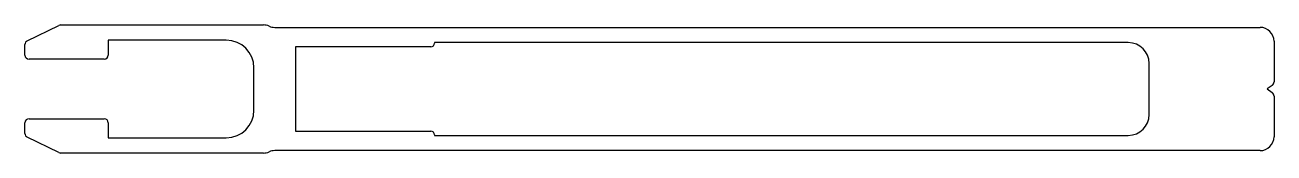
# Model space of a CAD drawing. Extents: x 1212.4 to 1302.4, y 386.4 to 395.6.
import ezdxf

# ---------------------------------------------------------------- set-up
doc = ezdxf.new("R2010")
doc.units = 0
doc.layers.get('0').update_dxf_attribs({"linetype": 'CONTINUOUS'})

msp = doc.modelspace()

# ---------------------------------------------------------------- linework, layer by layer
for p, q in [((1212.555, 394.461), (1214.824, 395.573)), ((1214.956, 395.604), (1229.568, 395.604)), ((1230.387, 395.429), (1301.387, 395.429)), ((1226.887, 394.504), (1218.387, 394.504)), ((1218.387, 394.504), (1218.387, 393.429)), ((1291.887, 394.329), (1241.885, 394.329)), ((1241.885, 394.329), (1241.885, 394.279)), ((1302.387, 394.429), (1302.387, 391.485)), ((1212.387, 393.429), (1212.387, 394.192)), ((1241.635, 394.029), (1231.887, 394.029)), ((1231.887, 394.029), (1231.887, 387.929)), ((1218.087, 393.129), (1212.687, 393.129)), ((1228.887, 389.454), (1228.887, 392.504)), ((1293.387, 389.129), (1293.387, 392.829)), ((1302.259, 391.239), (1301.887, 390.979)), ((1301.887, 390.979), (1302.259, 390.718)), ((1302.387, 390.473), (1302.387, 387.529)), ((1212.687, 388.829), (1218.087, 388.829)), ((1212.387, 387.766), (1212.387, 388.529)), ((1218.387, 388.529), (1218.387, 387.454)), ((1231.887, 387.929), (1241.635, 387.929)), ((1214.824, 386.384), (1212.555, 387.496)), ((1218.387, 387.454), (1226.887, 387.454)), ((1241.885, 387.679), (1241.885, 387.629)), ((1241.885, 387.629), (1291.887, 387.629)), ((1229.568, 386.354), (1214.956, 386.354)), ((1301.387, 386.529), (1230.387, 386.529))]:
    msp.add_line(p, q)
for centre, radius, start, end in [((1214.956, 395.304), 0.3, 90, 116.10485), ((1229.568, 394.604), 1, 65.85315, 90), ((1230.387, 396.429), 1, 245.85315, 270), ((1301.387, 394.429), 1, 0, 90), ((1212.687, 394.192), 0.3, 116.10485, 180), ((1226.887, 392.504), 2, 0, 90), ((1241.635, 394.279), 0.25, 270, 0), ((1291.887, 392.829), 1.5, 0, 90), ((1212.687, 393.429), 0.3, 180, 270), ((1218.087, 393.429), 0.3, 270, 0), ((1302.087, 391.485), 0.3, 304.99202, 0), ((1302.087, 390.473), 0.3, 360, 55.00798), ((1212.687, 388.529), 0.3, 90, 180), ((1218.087, 388.529), 0.3, 0, 90), ((1226.887, 389.454), 2, 270, 0), ((1291.887, 389.129), 1.5, 270, 0), ((1241.635, 387.679), 0.25, 0, 90), ((1212.687, 387.766), 0.3, 180, 243.89515), ((1301.387, 387.529), 1, 270, 0), ((1214.956, 386.654), 0.3, 243.89515, 270), ((1229.568, 387.354), 1, 270, 294.14685), ((1230.387, 385.529), 1, 90, 114.14685)]:
    msp.add_arc(centre, radius, start, end)

doc.saveas('drawing.dxf')
